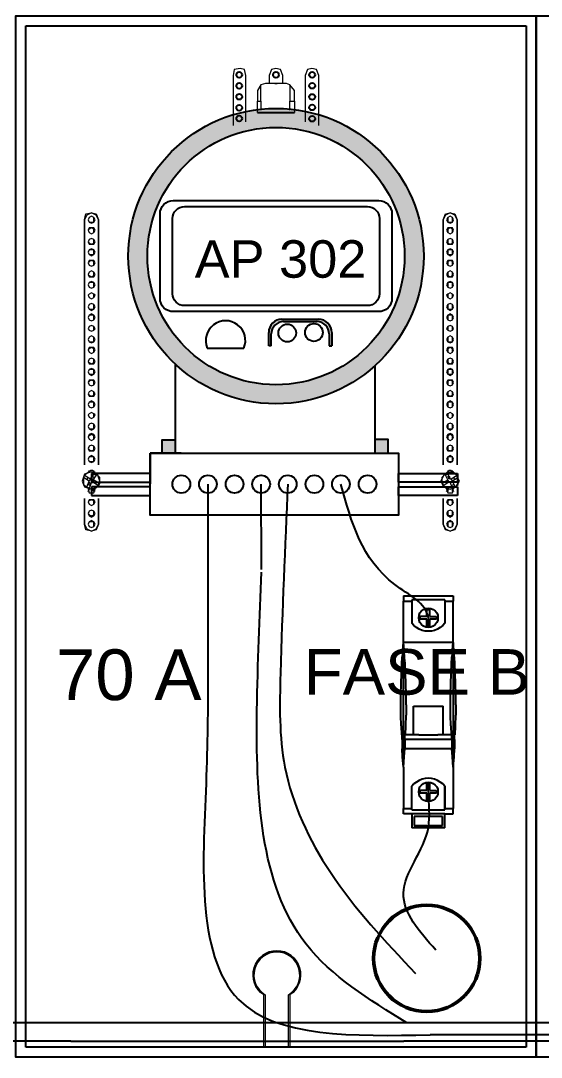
# Model space of a CAD drawing. Header units: millimetres. Extents: x 2991 to 3503, y 2795 to 2987.
# Drawn here: x 3353.17 to 3357.29, y 2879.85 to 2888.04 of the extents above; entities that cross this region are included whole.
import ezdxf

# ---------------------------------------------------------------- set-up
doc = ezdxf.new("R2010")
doc.units = ezdxf.units.MM
doc.linetypes.add('ACAD_ISO02W100', pattern=[15, 12, -3])
doc.layers.add('IND', color=7, linetype='Continuous', lineweight=13)
doc.layers.add('Pranchas', color=3, linetype='Continuous')
doc.styles.get("Standard").update_dxf_attribs({"font": ''})
doc.styles.get('Standard').set_extended_font_data('Arial')

msp = doc.modelspace()

# ---------------------------------------------------------------- hatches: boundary and pattern name
h = msp.add_hatch(color=256)
h.dxf.hatch_style = 1
h.paths.add_polyline_path([(3354.3947, 2884.7291), (3354.2895, 2884.7291), (3354.2895, 2884.624), (3354.3947, 2884.624)])
h.paths.add_polyline_path([(3356.0783, 2884.7328), (3355.9731, 2884.7328), (3355.9731, 2884.624), (3356.0783, 2884.624)])
h.paths.add_polyline_path([(3356.3583, 2886.1812, 1), (3354.0231, 2886.1812, 1)])
h.paths.add_polyline_path([(3354.174, 2886.1812, -1), (3356.2074, 2886.1812, -1)], flags=16)
h.paths.add_polyline_path([(3356.1077, 2885.8473, -0.414214), (3356.0025, 2885.7422), (3354.3789, 2885.7422, -0.414214), (3354.2737, 2885.8473), (3354.2737, 2886.5151, -0.414214), (3354.3789, 2886.6203), (3356.0025, 2886.6203, -0.414214), (3356.1077, 2886.5151)], flags=0)
h.paths.add_polyline_path([(3356.0079, 2885.8837, -0.414214), (3355.9142, 2885.7899), (3354.4672, 2885.7899, -0.414214), (3354.3734, 2885.8837), (3354.3734, 2886.4788, -0.414214), (3354.4672, 2886.5725), (3355.9142, 2886.5725, -0.414214), (3356.0079, 2886.4788)], flags=0)
h.paths.add_polyline_path([(3355.5605, 2885.5773, -1), (3355.4203, 2885.5773, -1)], flags=0)
h.paths.add_polyline_path([(3355.3502, 2885.5734, -1), (3355.21, 2885.5734, -1)], flags=0)
h.paths.add_polyline_path([(3354.9372, 2885.4535), (3354.6467, 2885.4535, -1.494135)], flags=0)
h = msp.add_hatch(color=256)
h.dxf.hatch_style = 1
h.paths.add_polyline_path([(3355.6319, 2885.5771, 0.414214), (3355.5268, 2885.6823), (3355.238, 2885.6823, 0.414214), (3355.1328, 2885.5771), (3355.1328, 2885.472), (3355.1536, 2885.4719), (3355.1536, 2885.5665, -0.414214), (3355.25, 2885.6629), (3355.5147, 2885.6629, -0.414214), (3355.6111, 2885.5665), (3355.6111, 2885.4719), (3355.6319, 2885.472)])

# ---------------------------------------------------------------- linework, layer by layer
for p, q in [((3353.2119, 2879.9282), (3353.2119, 2888.0017)), ((3353.2119, 2888.0017), (3355.1907, 2888.0017)), ((3355.1907, 2888.0017), (3357.1695, 2888.0017)), ((3357.1695, 2888.0017), (3357.1695, 2879.9282)), ((3355.0438, 2887.3151), (3355.3376, 2887.3151)), ((3355.238, 2885.6823), (3355.5268, 2885.6823)), ((3355.25, 2885.6629), (3355.5147, 2885.6629)), ((3355.1328, 2885.472), (3355.1328, 2885.5771)), ((3355.6319, 2885.5771), (3355.6319, 2885.472)), ((3355.1536, 2885.4719), (3355.1536, 2885.5665)), ((3355.6111, 2885.5665), (3355.6111, 2885.4719)), ((3354.6467, 2885.4535), (3354.9372, 2885.4535)), ((3355.1536, 2885.4719), (3355.1328, 2885.472)), ((3355.6111, 2885.4719), (3355.6319, 2885.472)), ((3354.3947, 2885.327), (3354.3947, 2884.624)), ((3355.9731, 2885.3146), (3355.9731, 2884.624)), ((3354.4422, 2884.624), (3354.1968, 2884.624)), ((3354.1968, 2884.624), (3354.1968, 2884.3812)), ((3354.1968, 2884.4638), (3353.7322, 2884.4638)), ((3353.7322, 2884.4638), (3353.7322, 2884.3936)), ((3354.1968, 2884.3936), (3354.1968, 2884.4638)), ((3356.1601, 2884.4638), (3356.6247, 2884.4638)), ((3356.1601, 2884.3936), (3356.1601, 2884.4638)), ((3356.6247, 2884.4638), (3356.6247, 2884.3936)), ((3353.7322, 2884.3936), (3353.7322, 2884.3936)), ((3353.7322, 2884.3936), (3354.1968, 2884.3936)), ((3354.1968, 2884.3586), (3353.7322, 2884.3586)), ((3353.7322, 2884.3586), (3353.7322, 2884.2885)), ((3354.1968, 2884.2885), (3354.1968, 2884.3586)), ((3356.6247, 2884.3936), (3356.1601, 2884.3936)), ((3356.1601, 2884.3586), (3356.6247, 2884.3586)), ((3356.1601, 2884.2885), (3356.1601, 2884.3586)), ((3356.6247, 2884.3936), (3356.6247, 2884.3936)), ((3356.6247, 2884.3586), (3356.6247, 2884.2885)), ((3353.7322, 2884.2885), (3353.7322, 2884.2885)), ((3353.7322, 2884.2885), (3354.1968, 2884.2885)), ((3356.6247, 2884.2885), (3356.1601, 2884.2885)), ((3356.6247, 2884.2885), (3356.6247, 2884.2885)), ((3356.1987, 2883.4972), (3356.1987, 2883.4535)), ((3356.1987, 2883.4972), (3356.5917, 2883.4972)), ((3356.1987, 2883.4535), (3356.2642, 2883.4535)), ((3356.1987, 2883.1282), (3356.1987, 2883.4535)), ((3356.2642, 2883.4644), (3356.2642, 2883.4535)), ((3356.5262, 2883.4644), (3356.2642, 2883.4644)), ((3356.2642, 2883.4535), (3356.2642, 2883.2788)), ((3356.5262, 2883.4644), (3356.5262, 2883.4535)), ((3356.5262, 2883.4535), (3356.5917, 2883.4535)), ((3356.5262, 2883.4535), (3356.5262, 2883.2788)), ((3356.5917, 2883.4972), (3356.5917, 2883.4535)), ((3356.5917, 2883.1282), (3356.5917, 2883.4535)), ((3356.3214, 2883.3423), (3356.329, 2883.3607)), ((3356.329, 2883.3607), (3356.3411, 2883.3765)), ((3356.3411, 2883.3765), (3356.357, 2883.3887)), ((3356.357, 2883.3887), (3356.3754, 2883.3963)), ((3356.3754, 2883.3963), (3356.3952, 2883.3989)), ((3356.3843, 2883.388), (3356.4061, 2883.388)), ((3356.3843, 2883.3334), (3356.3843, 2883.388)), ((3356.3952, 2883.3989), (3356.415, 2883.3963)), ((3356.4061, 2883.3334), (3356.4061, 2883.388)), ((3356.415, 2883.3963), (3356.4334, 2883.3887)), ((3356.4334, 2883.3887), (3356.4492, 2883.3765)), ((3356.4492, 2883.3765), (3356.4614, 2883.3607)), ((3356.4614, 2883.3607), (3356.469, 2883.3423)), ((3356.2812, 2883.2604), (3356.2642, 2883.2788)), ((3356.3188, 2883.3225), (3356.3214, 2883.3423)), ((3356.3214, 2883.3027), (3356.3188, 2883.3225)), ((3356.329, 2883.2843), (3356.3214, 2883.3027)), ((3356.3411, 2883.2685), (3356.329, 2883.2843)), ((3356.3297, 2883.3116), (3356.3297, 2883.3334)), ((3356.3843, 2883.3334), (3356.3297, 2883.3334)), ((3356.3843, 2883.3116), (3356.3297, 2883.3116)), ((3356.3843, 2883.257), (3356.3843, 2883.3116)), ((3356.4061, 2883.3334), (3356.4607, 2883.3334)), ((3356.4607, 2883.3116), (3356.4061, 2883.3116)), ((3356.4061, 2883.257), (3356.4061, 2883.3116)), ((3356.4614, 2883.2843), (3356.4492, 2883.2685)), ((3356.4607, 2883.3334), (3356.4607, 2883.3116)), ((3356.469, 2883.3027), (3356.4614, 2883.2843)), ((3356.469, 2883.3423), (3356.4716, 2883.3225)), ((3356.4716, 2883.3225), (3356.469, 2883.3027)), ((3356.5262, 2883.2788), (3356.5092, 2883.2604)), ((3356.3007, 2883.2447), (3356.2812, 2883.2604)), ((3356.3224, 2883.2322), (3356.3007, 2883.2447)), ((3356.3457, 2883.223), (3356.3224, 2883.2322)), ((3356.357, 2883.2563), (3356.3411, 2883.2685)), ((3356.3702, 2883.2174), (3356.3457, 2883.223)), ((3356.3754, 2883.2487), (3356.357, 2883.2563)), ((3356.3952, 2883.2155), (3356.3702, 2883.2174)), ((3356.3952, 2883.2461), (3356.3754, 2883.2487)), ((3356.4061, 2883.257), (3356.3843, 2883.257)), ((3356.415, 2883.2487), (3356.3952, 2883.2461)), ((3356.4202, 2883.2174), (3356.3952, 2883.2155)), ((3356.4334, 2883.2563), (3356.415, 2883.2487)), ((3356.4446, 2883.223), (3356.4202, 2883.2174)), ((3356.4492, 2883.2685), (3356.4334, 2883.2563)), ((3356.4679, 2883.2322), (3356.4446, 2883.223)), ((3356.4896, 2883.2447), (3356.4679, 2883.2322)), ((3356.5092, 2883.2604), (3356.4896, 2883.2447)), ((3356.1938, 2883.0685), (3356.1987, 2883.1282)), ((3356.5917, 2883.1282), (3356.1987, 2883.1282)), ((3356.2036, 2883.0685), (3356.1987, 2883.1282)), ((3356.1987, 2882.1412), (3356.1987, 2883.1282)), ((3356.5868, 2883.0685), (3356.5917, 2883.1282)), ((3356.5966, 2883.0685), (3356.5917, 2883.1282)), ((3356.5917, 2883.1282), (3356.5917, 2882.1412)), ((3356.1914, 2883.0373), (3356.1906, 2883.0251)), ((3356.1914, 2883.0373), (3356.192, 2883.0471)), ((3356.192, 2883.0471), (3356.1938, 2883.0685)), ((3356.2036, 2883.0685), (3356.2053, 2883.0467)), ((3356.2068, 2883.0251), (3356.2053, 2883.0467)), ((3356.5844, 2883.0373), (3356.5836, 2883.0251)), ((3356.5844, 2883.0373), (3356.585, 2883.0471)), ((3356.585, 2883.0471), (3356.5868, 2883.0685)), ((3356.5966, 2883.0685), (3356.5984, 2883.0467)), ((3356.5998, 2883.0251), (3356.5984, 2883.0467)), ((3356.1823, 2882.8826), (3356.1865, 2882.9649)), ((3356.1865, 2882.9649), (3356.1893, 2883.0058)), ((3356.1893, 2883.0058), (3356.1906, 2883.0251)), ((3356.208, 2883.0058), (3356.2068, 2883.0251)), ((3356.2108, 2882.9649), (3356.208, 2883.0058)), ((3356.215, 2882.8826), (3356.2108, 2882.9649)), ((3356.5753, 2882.8826), (3356.5796, 2882.9649)), ((3356.5796, 2882.9649), (3356.5823, 2883.0058)), ((3356.5823, 2883.0058), (3356.5836, 2883.0251)), ((3356.6011, 2883.0058), (3356.5998, 2883.0251)), ((3356.6038, 2882.9649), (3356.6011, 2883.0058)), ((3356.6081, 2882.8826), (3356.6038, 2882.9649)), ((3356.1793, 2882.8001), (3356.1823, 2882.8826)), ((3356.2181, 2882.8001), (3356.215, 2882.8826)), ((3356.5723, 2882.8001), (3356.5753, 2882.8826)), ((3356.6111, 2882.8001), (3356.6081, 2882.8826)), ((3356.1774, 2882.7174), (3356.1793, 2882.8001)), ((3356.2199, 2882.7174), (3356.2181, 2882.8001)), ((3356.5705, 2882.7174), (3356.5723, 2882.8001)), ((3356.6129, 2882.7174), (3356.6111, 2882.8001)), ((3356.1768, 2882.6347), (3356.1774, 2882.7174)), ((3356.2205, 2882.6347), (3356.2199, 2882.7174)), ((3356.5699, 2882.6347), (3356.5705, 2882.7174)), ((3356.6135, 2882.6347), (3356.6129, 2882.7174)), ((3356.1774, 2882.5519), (3356.1768, 2882.6347)), ((3356.2205, 2882.6347), (3356.2199, 2882.5519)), ((3356.2786, 2882.3962), (3356.2786, 2882.6239)), ((3356.2786, 2882.6239), (3356.5114, 2882.6239)), ((3356.5114, 2882.3962), (3356.5114, 2882.6239)), ((3356.5705, 2882.5519), (3356.5699, 2882.6347)), ((3356.6135, 2882.6347), (3356.6129, 2882.5519)), ((3356.1793, 2882.4692), (3356.1774, 2882.5519)), ((3356.2181, 2882.4692), (3356.2199, 2882.5519)), ((3356.5723, 2882.4692), (3356.5705, 2882.5519)), ((3356.6111, 2882.4692), (3356.6129, 2882.5519)), ((3356.1793, 2882.4692), (3356.1819, 2882.3962)), ((3356.2154, 2882.3962), (3356.2181, 2882.4692)), ((3356.5723, 2882.4692), (3356.575, 2882.3962)), ((3356.6084, 2882.3962), (3356.6111, 2882.4692)), ((3356.1877, 2882.3962), (3356.1819, 2882.3962)), ((3356.1877, 2882.3605), (3356.1877, 2882.3962)), ((3356.2154, 2882.3962), (3356.2096, 2882.3962)), ((3356.2096, 2882.3605), (3356.2096, 2882.3962)), ((3356.2786, 2882.3962), (3356.2154, 2882.3962)), ((3356.3205, 2882.3962), (3356.2786, 2882.3962)), ((3356.3205, 2882.3962), (3356.4691, 2882.3962)), ((3356.5114, 2882.3962), (3356.4691, 2882.3962)), ((3356.575, 2882.3962), (3356.5114, 2882.3962)), ((3356.5808, 2882.3962), (3356.575, 2882.3962)), ((3356.5808, 2882.3605), (3356.5808, 2882.3962)), ((3356.6084, 2882.3962), (3356.6026, 2882.3962)), ((3356.6026, 2882.3605), (3356.6026, 2882.3962)), ((3356.1877, 2882.3605), (3356.1877, 2882.2873)), ((3356.5808, 2882.3605), (3356.2096, 2882.3605)), ((3356.2096, 2882.3605), (3356.2096, 2882.2873)), ((3356.5808, 2882.3605), (3356.5808, 2882.2873)), ((3356.6026, 2882.3605), (3356.6026, 2882.2873)), ((3356.192, 2882.2226), (3356.1877, 2882.2873)), ((3356.1987, 2882.1412), (3356.192, 2882.2226)), ((3356.1987, 2882.1412), (3356.2053, 2882.2226)), ((3356.2053, 2882.2226), (3356.2096, 2882.2873)), ((3356.5808, 2882.2873), (3356.2096, 2882.2873)), ((3356.585, 2882.2226), (3356.5808, 2882.2873)), ((3356.5917, 2882.1412), (3356.585, 2882.2226)), ((3356.5917, 2882.1412), (3356.5984, 2882.2226)), ((3356.5984, 2882.2226), (3356.6026, 2882.2873)), ((3356.1987, 2882.1412), (3356.1987, 2881.8159)), ((3356.5917, 2882.1412), (3356.5917, 2881.8159)), ((3356.3702, 2882.052), (3356.3457, 2882.0464)), ((3356.3952, 2882.0539), (3356.3702, 2882.052)), ((3356.4202, 2882.052), (3356.3952, 2882.0539)), ((3356.4446, 2882.0464), (3356.4202, 2882.052)), ((3356.2812, 2882.009), (3356.2642, 2881.9905)), ((3356.2642, 2881.8159), (3356.2642, 2881.9905)), ((3356.2642, 2881.8159), (3356.2642, 2881.9905)), ((3356.3007, 2882.0246), (3356.2812, 2882.009)), ((3356.3224, 2882.0372), (3356.3007, 2882.0246)), ((3356.3188, 2881.9469), (3356.3214, 2881.9667)), ((3356.3214, 2881.9667), (3356.329, 2881.9851)), ((3356.3457, 2882.0464), (3356.3224, 2882.0372)), ((3356.329, 2881.9851), (3356.3411, 2882.0009)), ((3356.3411, 2882.0009), (3356.357, 2882.0131)), ((3356.357, 2882.0131), (3356.3754, 2882.0207)), ((3356.3754, 2882.0207), (3356.3952, 2882.0233)), ((3356.3843, 2881.9578), (3356.3843, 2882.0124)), ((3356.3843, 2882.0124), (3356.4061, 2882.0124)), ((3356.3952, 2882.0233), (3356.415, 2882.0207)), ((3356.4061, 2881.9578), (3356.4061, 2882.0124)), ((3356.415, 2882.0207), (3356.4334, 2882.0131)), ((3356.4334, 2882.0131), (3356.4492, 2882.0009)), ((3356.4679, 2882.0372), (3356.4446, 2882.0464)), ((3356.4492, 2882.0009), (3356.4614, 2881.9851)), ((3356.4614, 2881.9851), (3356.469, 2881.9667)), ((3356.4896, 2882.0246), (3356.4679, 2882.0372)), ((3356.469, 2881.9667), (3356.4716, 2881.9469)), ((3356.5092, 2882.009), (3356.4896, 2882.0246)), ((3356.5262, 2881.9905), (3356.5092, 2882.009)), ((3356.5262, 2881.9905), (3356.5262, 2881.8159)), ((3356.5262, 2881.8159), (3356.5262, 2881.9905)), ((3356.3214, 2881.9271), (3356.3188, 2881.9469)), ((3356.329, 2881.9087), (3356.3214, 2881.9271)), ((3356.3411, 2881.8928), (3356.329, 2881.9087)), ((3356.3297, 2881.936), (3356.3297, 2881.9578)), ((3356.3843, 2881.9578), (3356.3297, 2881.9578)), ((3356.3843, 2881.936), (3356.3297, 2881.936)), ((3356.357, 2881.8807), (3356.3411, 2881.8928)), ((3356.3843, 2881.8814), (3356.3843, 2881.936)), ((3356.4061, 2881.9578), (3356.4607, 2881.9578)), ((3356.4607, 2881.936), (3356.4061, 2881.936)), ((3356.4061, 2881.8814), (3356.4061, 2881.936)), ((3356.4492, 2881.8928), (3356.4334, 2881.8807)), ((3356.4614, 2881.9087), (3356.4492, 2881.8928)), ((3356.4607, 2881.9578), (3356.4607, 2881.936)), ((3356.469, 2881.9271), (3356.4614, 2881.9087)), ((3356.4716, 2881.9469), (3356.469, 2881.9271)), ((3356.1987, 2881.7722), (3356.1987, 2881.8159)), ((3356.1987, 2881.8159), (3356.2642, 2881.8159)), ((3356.2642, 2881.8049), (3356.2642, 2881.8159)), ((3356.2642, 2881.8049), (3356.5262, 2881.8049)), ((3356.3754, 2881.8731), (3356.357, 2881.8807)), ((3356.3952, 2881.8705), (3356.3754, 2881.8731)), ((3356.4061, 2881.8814), (3356.3843, 2881.8814)), ((3356.415, 2881.8731), (3356.3952, 2881.8705)), ((3356.4334, 2881.8807), (3356.415, 2881.8731)), ((3356.5262, 2881.8159), (3356.5917, 2881.8159)), ((3356.5262, 2881.8049), (3356.5262, 2881.8159)), ((3356.5917, 2881.7722), (3356.5917, 2881.8159)), ((3356.2642, 2881.7722), (3356.1987, 2881.7722)), ((3356.5262, 2881.7722), (3356.2642, 2881.7722)), ((3356.2642, 2881.7722), (3356.2642, 2881.663)), ((3356.2831, 2881.7532), (3356.2831, 2881.682)), ((3356.5072, 2881.7532), (3356.2831, 2881.7532)), ((3356.5072, 2881.682), (3356.5072, 2881.7532)), ((3356.5262, 2881.7722), (3356.5917, 2881.7722)), ((3356.5262, 2881.663), (3356.5262, 2881.7722)), ((3356.5262, 2881.663), (3356.2642, 2881.663)), ((3356.2831, 2881.682), (3356.3843, 2881.682)), ((3356.3846, 2881.6792), (3356.3843, 2881.682)), ((3356.3857, 2881.6765), (3356.3846, 2881.6792)), ((3356.3875, 2881.6743), (3356.3857, 2881.6765)), ((3356.3897, 2881.6725), (3356.3875, 2881.6743)), ((3356.3924, 2881.6714), (3356.3897, 2881.6725)), ((3356.3952, 2881.6711), (3356.3924, 2881.6714)), ((3356.398, 2881.6714), (3356.3952, 2881.6711)), ((3356.4006, 2881.6725), (3356.398, 2881.6714)), ((3356.4029, 2881.6743), (3356.4006, 2881.6725)), ((3356.4046, 2881.6765), (3356.4029, 2881.6743)), ((3356.4057, 2881.6792), (3356.4046, 2881.6765)), ((3356.4061, 2881.682), (3356.4057, 2881.6792)), ((3356.4061, 2881.682), (3356.5072, 2881.682)), ((3357.1695, 2879.9282), (3353.2119, 2879.9282))]:
    msp.add_line(p, q)
at = {"color": 5}
for p, q in [((3355.0766, 2883.7046), (3355.0732, 2884.3785)), ((3355.0766, 2880.1201), (3352.1094, 2880.1201)), ((3359.1926, 2880.1201), (3355.0766, 2880.1201))]:
    msp.add_line(p, q, dxfattribs=at)
at = {"color": 1}
for p, q in [((3357.5714, 2880.0272), (3356.4095, 2880.0272)), ((3353.5693, 2879.9761), (3352.0856, 2879.9761)), ((3353.5693, 2879.9761), (3356.2015, 2879.9761)), ((3357.6853, 2879.9761), (3356.2015, 2879.9761))]:
    msp.add_line(p, q, dxfattribs=at)
for points in [[(3357.2486, 2888.0809), (3357.2486, 2879.849), (3353.1327, 2879.849), (3353.1327, 2888.0809)], [(3361.3646, 2888.0809), (3361.3646, 2879.849), (3357.2486, 2879.849), (3357.2486, 2888.0809)], [(3354.3947, 2884.624), (3354.2895, 2884.624), (3354.2895, 2884.7291), (3354.3947, 2884.7291)], [(3355.9731, 2884.624), (3356.0783, 2884.624), (3356.0783, 2884.7328), (3355.9731, 2884.7328)], [(3354.1968, 2884.624), (3356.1601, 2884.624), (3356.1601, 2884.1331), (3354.1968, 2884.1331)]]:
    msp.add_lwpolyline(points, close=True)
at = {"color": 0, "lineweight": 18}
for points in [[(3354.952, 2887.2417), (3354.952, 2887.6089), (3354.9428, 2887.6548), (3354.9061, 2887.664), (3354.8602, 2887.6548), (3354.851, 2887.6089), (3354.851, 2887.2142)], [(3355.2458, 2887.5446), (3355.2458, 2887.6089), (3355.2274, 2887.6548), (3355.1907, 2887.664), (3355.154, 2887.6548), (3355.1356, 2887.6089), (3355.1356, 2887.5446)], [(3355.5304, 2887.2142), (3355.5304, 2887.6089), (3355.512, 2887.6548), (3355.4753, 2887.664), (3355.4386, 2887.6548), (3355.4202, 2887.6089), (3355.4202, 2887.2417)], [(3355.3008, 2887.5355), (3355.2733, 2887.5446), (3355.1081, 2887.5446), (3355.0713, 2887.5355)], [(3355.0713, 2887.4069), (3355.0713, 2887.5355), (3355.0438, 2887.4896), (3355.0438, 2887.4069)], [(3355.3376, 2887.4069), (3355.3376, 2887.4896), (3355.3008, 2887.5355), (3355.3008, 2887.4069)], [(3355.0438, 2887.3151), (3355.0438, 2887.4069), (3355.0713, 2887.4069), (3355.0713, 2887.3335)], [(3355.3008, 2887.3335), (3355.3008, 2887.4069), (3355.3376, 2887.4069), (3355.3376, 2887.3151)], [(3353.6771, 2884.4485), (3353.6679, 2884.4304)], [(3353.6955, 2884.4119), (3353.7046, 2884.4304)], [(3353.7046, 2884.4762), (3353.7138, 2884.4762), (3353.7138, 2884.4854)], [(3353.7597, 2884.4669), (3353.7414, 2884.4854), (3353.723, 2884.4854), (3353.7046, 2884.4669)], [(3353.7414, 2884.4762), (3353.7505, 2884.4762), (3353.7505, 2884.4854)], [(3353.7505, 2884.4304), (3353.7414, 2884.4395)], [(3353.7505, 2884.4762), (3353.7597, 2884.4762)], [(3356.595, 2884.4669), (3356.5767, 2884.4854), (3356.5583, 2884.4854), (3356.5399, 2884.4669)], [(3356.5583, 2884.4395), (3356.5399, 2884.4304)], [(3356.5491, 2884.4854), (3356.5491, 2884.4762), (3356.5583, 2884.4762)], [(3356.5675, 2884.4211), (3356.5583, 2884.4211), (3356.5583, 2884.4304), (3356.5675, 2884.4395)], [(3356.595, 2884.4762), (3356.5859, 2884.4762), (3356.5859, 2884.4854)], [(3356.595, 2884.4304), (3356.6042, 2884.4119)], [(3356.6318, 2884.4304), (3356.6226, 2884.4485)], [(3353.7046, 2884.3753), (3353.723, 2884.3661)], [(3353.723, 2884.4211), (3353.7138, 2884.4027)], [(3353.7138, 2884.3936), (3353.723, 2884.3845), (3353.7138, 2884.3753), (3353.7138, 2884.3845), (3353.7138, 2884.3753)], [(3353.7414, 2884.3936), (3353.7505, 2884.4119)], [(3353.7597, 2884.4027), (3353.7505, 2884.3845)], [(3353.7873, 2884.3661), (3353.7965, 2884.3845)], [(3356.5032, 2884.3845), (3356.5124, 2884.3661)], [(3356.5399, 2884.3845), (3356.5308, 2884.4027)], [(3356.5491, 2884.4119), (3356.5583, 2884.3936)], [(3356.5859, 2884.4027), (3356.5767, 2884.4211)], [(3356.5767, 2884.3661), (3356.595, 2884.3753)], [(3353.7138, 2884.3386), (3353.7046, 2884.3386), (3353.7138, 2884.311), (3353.7505, 2884.311), (3353.7597, 2884.3386)], [(3353.7505, 2884.3202), (3353.7414, 2884.3386)], [(3353.7597, 2884.3202), (3353.7505, 2884.3386)], [(3356.5399, 2884.3202), (3356.5491, 2884.3386), (3356.5491, 2884.3202)], [(3356.5491, 2884.3386), (3356.5399, 2884.3386), (3356.5491, 2884.311), (3356.5859, 2884.311), (3356.595, 2884.3386)], [(3356.5859, 2884.3202), (3356.5859, 2884.3386), (3356.595, 2884.3202)]]:
    msp.add_lwpolyline(points, dxfattribs=at)
for points in [[(3355.1815, 2887.5446), (3355.1999, 2887.5446)], [(3353.7873, 2886.468), (3353.7873, 2884.5312), (3353.7873, 2886.468), (3353.7689, 2886.5047), (3353.7322, 2886.5231), (3353.6955, 2886.5047), (3353.6771, 2886.468), (3353.6863, 2886.5139), (3353.7322, 2886.5231), (3353.7689, 2886.5139)], [(3353.7597, 2886.468), (3353.7505, 2886.4863), (3353.7322, 2886.4955), (3353.7138, 2886.4863), (3353.7046, 2886.468), (3353.7138, 2886.4496), (3353.7322, 2886.4404), (3353.7505, 2886.4496)], [(3353.7505, 2886.468), (3353.7505, 2886.4863), (3353.7322, 2886.4955), (3353.7138, 2886.4863), (3353.7046, 2886.468), (3353.7138, 2886.4496), (3353.7505, 2886.4496)], [(3356.5124, 2886.468), (3356.5308, 2886.5139), (3356.5675, 2886.5231), (3356.6042, 2886.5139), (3356.6226, 2886.468), (3356.6042, 2886.5047), (3356.5675, 2886.5231), (3356.5308, 2886.5047)], [(3356.595, 2886.468), (3356.5859, 2886.4863), (3356.5675, 2886.4955), (3356.5491, 2886.4863), (3356.5399, 2886.468), (3356.5491, 2886.4496), (3356.5675, 2886.4404), (3356.5859, 2886.4496)], [(3356.5859, 2886.468), (3356.5859, 2886.4863), (3356.5675, 2886.4955), (3356.5491, 2886.4863), (3356.5491, 2886.4496), (3356.5859, 2886.4496)], [(3353.6771, 2884.5312), (3353.6771, 2886.468)], [(3353.7597, 2886.3854), (3353.7505, 2886.4037), (3353.7138, 2886.4037), (3353.7046, 2886.3854), (3353.7138, 2886.367), (3353.7322, 2886.3578), (3353.7505, 2886.367)], [(3353.7505, 2886.3854), (3353.7505, 2886.3945), (3353.7322, 2886.4037), (3353.7138, 2886.3945), (3353.7046, 2886.3854), (3353.7138, 2886.367), (3353.7322, 2886.3578), (3353.7505, 2886.367)], [(3356.5124, 2884.5312), (3356.5124, 2886.468)], [(3356.595, 2886.3854), (3356.5859, 2886.4037), (3356.5491, 2886.4037), (3356.5399, 2886.3854), (3356.5491, 2886.367), (3356.5675, 2886.3578), (3356.5859, 2886.367)], [(3356.5859, 2886.3854), (3356.5859, 2886.3945), (3356.5675, 2886.4037), (3356.5491, 2886.3945), (3356.5491, 2886.367), (3356.5675, 2886.3578), (3356.5859, 2886.367)], [(3356.6226, 2886.468), (3356.6226, 2884.5312)], [(3353.7597, 2886.2936), (3353.7505, 2886.3119), (3353.7322, 2886.3211), (3353.7138, 2886.3119), (3353.7046, 2886.2936), (3353.7138, 2886.2752), (3353.7505, 2886.2752)], [(3353.7505, 2886.2936), (3353.7505, 2886.3119), (3353.7322, 2886.3211), (3353.7138, 2886.3119), (3353.7046, 2886.2936), (3353.7138, 2886.2844), (3353.7322, 2886.2752), (3353.7505, 2886.2844)], [(3356.595, 2886.2936), (3356.5859, 2886.3119), (3356.5675, 2886.3211), (3356.5491, 2886.3119), (3356.5399, 2886.2936), (3356.5491, 2886.2752), (3356.5859, 2886.2752)], [(3356.5859, 2886.2936), (3356.5859, 2886.3119), (3356.5675, 2886.3211), (3356.5491, 2886.3119), (3356.5491, 2886.2844), (3356.5675, 2886.2752), (3356.5859, 2886.2844)], [(3353.7597, 2886.2109), (3353.7505, 2886.2293), (3353.7322, 2886.2385), (3353.7138, 2886.2293), (3353.7046, 2886.2109), (3353.7138, 2886.1926), (3353.7322, 2886.1834), (3353.7505, 2886.1926)], [(3353.7505, 2886.2109), (3353.7505, 2886.2293), (3353.7138, 2886.2293), (3353.7046, 2886.2109), (3353.7138, 2886.1926), (3353.7505, 2886.1926)], [(3356.595, 2886.2109), (3356.5859, 2886.2293), (3356.5675, 2886.2385), (3356.5491, 2886.2293), (3356.5399, 2886.2109), (3356.5491, 2886.1926), (3356.5675, 2886.1834), (3356.5859, 2886.1926)], [(3356.5859, 2886.2109), (3356.5859, 2886.2293), (3356.5491, 2886.2293), (3356.5491, 2886.1926), (3356.5859, 2886.1926)], [(3353.7597, 2886.1283), (3353.7505, 2886.1467), (3353.7138, 2886.1467), (3353.7046, 2886.1283), (3353.7138, 2886.1099), (3353.7322, 2886.1008), (3353.7505, 2886.1099)], [(3353.7505, 2886.1283), (3353.7505, 2886.1375), (3353.7322, 2886.1467), (3353.7138, 2886.1375), (3353.7046, 2886.1283), (3353.7138, 2886.1099), (3353.7322, 2886.1008), (3353.7505, 2886.1099)], [(3356.595, 2886.1283), (3356.5859, 2886.1467), (3356.5491, 2886.1467), (3356.5399, 2886.1283), (3356.5491, 2886.1099), (3356.5675, 2886.1008), (3356.5859, 2886.1099)], [(3356.5859, 2886.1283), (3356.5859, 2886.1375), (3356.5675, 2886.1467), (3356.5491, 2886.1375), (3356.5491, 2886.1099), (3356.5675, 2886.1008), (3356.5859, 2886.1099)], [(3353.7505, 2886.0366), (3353.7505, 2886.055), (3353.7322, 2886.064), (3353.7138, 2886.055), (3353.7046, 2886.0366), (3353.7138, 2886.0273), (3353.7322, 2886.0181), (3353.7505, 2886.0273)], [(3353.7597, 2886.0366), (3353.7505, 2886.055), (3353.7322, 2886.064), (3353.7138, 2886.055), (3353.7046, 2886.0366), (3353.7138, 2886.0181), (3353.7505, 2886.0181)], [(3356.595, 2886.0366), (3356.5859, 2886.055), (3356.5675, 2886.064), (3356.5491, 2886.055), (3356.5399, 2886.0366), (3356.5491, 2886.0181), (3356.5859, 2886.0181)], [(3356.5859, 2886.0366), (3356.5859, 2886.055), (3356.5675, 2886.064), (3356.5491, 2886.055), (3356.5491, 2886.0273), (3356.5675, 2886.0181), (3356.5859, 2886.0273)], [(3353.7597, 2885.954), (3353.7505, 2885.9722), (3353.7322, 2885.9815), (3353.7138, 2885.9722), (3353.7046, 2885.954), (3353.7138, 2885.9356), (3353.7322, 2885.9264), (3353.7505, 2885.9356)], [(3356.595, 2885.954), (3356.5859, 2885.9722), (3356.5675, 2885.9815), (3356.5491, 2885.9722), (3356.5399, 2885.954), (3356.5491, 2885.9356), (3356.5675, 2885.9264), (3356.5859, 2885.9356)], [(3353.7505, 2885.954), (3353.7505, 2885.9722), (3353.7138, 2885.9722), (3353.7046, 2885.954), (3353.7138, 2885.9356), (3353.7322, 2885.9264), (3353.7505, 2885.9356)], [(3356.5859, 2885.954), (3356.5859, 2885.9722), (3356.5491, 2885.9722), (3356.5491, 2885.9356), (3356.5675, 2885.9264), (3356.5859, 2885.9356)], [(3353.7597, 2885.8713), (3353.7505, 2885.8805), (3353.7322, 2885.8897), (3353.7138, 2885.8805), (3353.7046, 2885.8713), (3353.7138, 2885.853), (3353.7322, 2885.8438), (3353.7505, 2885.853)], [(3353.7505, 2885.8713), (3353.7505, 2885.8805), (3353.7322, 2885.8897), (3353.7138, 2885.8805), (3353.7046, 2885.8713), (3353.7138, 2885.853), (3353.7322, 2885.8438), (3353.7505, 2885.853)], [(3356.595, 2885.8713), (3356.5859, 2885.8805), (3356.5675, 2885.8897), (3356.5491, 2885.8805), (3356.5399, 2885.8713), (3356.5491, 2885.853), (3356.5675, 2885.8438), (3356.5859, 2885.853)], [(3356.5859, 2885.8713), (3356.5859, 2885.8805), (3356.5675, 2885.8897), (3356.5491, 2885.8805), (3356.5491, 2885.853), (3356.5675, 2885.8438), (3356.5859, 2885.853)], [(3353.7597, 2885.7795), (3353.7505, 2885.7979), (3353.7322, 2885.8071), (3353.7138, 2885.7979), (3353.7046, 2885.7795), (3353.7138, 2885.7612), (3353.7322, 2885.752), (3353.7505, 2885.7612)], [(3353.7505, 2885.7795), (3353.7505, 2885.7979), (3353.7322, 2885.8071), (3353.7138, 2885.7979), (3353.7046, 2885.7795), (3353.7138, 2885.7612), (3353.7505, 2885.7612)], [(3356.595, 2885.7795), (3356.5859, 2885.7979), (3356.5675, 2885.8071), (3356.5491, 2885.7979), (3356.5399, 2885.7795), (3356.5491, 2885.7612), (3356.5675, 2885.752), (3356.5859, 2885.7612)], [(3356.5859, 2885.7795), (3356.5859, 2885.7979), (3356.5675, 2885.8071), (3356.5491, 2885.7979), (3356.5491, 2885.7612), (3356.5859, 2885.7612)], [(3353.7597, 2885.6969), (3353.7505, 2885.7153), (3353.7322, 2885.7245), (3353.7138, 2885.7153), (3353.7046, 2885.6969), (3353.7138, 2885.6785), (3353.7322, 2885.6694), (3353.7505, 2885.6785)], [(3353.7505, 2885.6969), (3353.7505, 2885.7153), (3353.7138, 2885.7153), (3353.7046, 2885.6969), (3353.7138, 2885.6785), (3353.7322, 2885.6694), (3353.7505, 2885.6785)], [(3356.595, 2885.6969), (3356.5859, 2885.7153), (3356.5675, 2885.7245), (3356.5491, 2885.7153), (3356.5399, 2885.6969), (3356.5491, 2885.6785), (3356.5675, 2885.6694), (3356.5859, 2885.6785)], [(3356.5859, 2885.6969), (3356.5859, 2885.7153), (3356.5491, 2885.7153), (3356.5491, 2885.6785), (3356.5675, 2885.6694), (3356.5859, 2885.6785)], [(3353.7505, 2885.6051), (3353.7505, 2885.6235), (3353.7322, 2885.6326), (3353.7138, 2885.6235), (3353.7046, 2885.6051), (3353.7138, 2885.5959), (3353.7322, 2885.5867), (3353.7505, 2885.5959)], [(3353.7597, 2885.6051), (3353.7505, 2885.6235), (3353.7322, 2885.6326), (3353.7138, 2885.6235), (3353.7046, 2885.6051), (3353.7138, 2885.5959), (3353.7322, 2885.5867), (3353.7505, 2885.5959)], [(3356.595, 2885.6051), (3356.5859, 2885.6235), (3356.5675, 2885.6326), (3356.5491, 2885.6235), (3356.5399, 2885.6051), (3356.5491, 2885.5959), (3356.5675, 2885.5867), (3356.5859, 2885.5959)], [(3356.5859, 2885.6051), (3356.5859, 2885.6235), (3356.5675, 2885.6326), (3356.5491, 2885.6235), (3356.5491, 2885.5959), (3356.5675, 2885.5867), (3356.5859, 2885.5959)], [(3353.7505, 2885.5225), (3353.7505, 2885.5408), (3353.7322, 2885.55), (3353.7138, 2885.5408), (3353.7046, 2885.5225), (3353.7138, 2885.5041), (3353.7505, 2885.5041)], [(3353.7597, 2885.5225), (3353.7505, 2885.5408), (3353.7322, 2885.55), (3353.7138, 2885.5408), (3353.7046, 2885.5225), (3353.7138, 2885.5041), (3353.7322, 2885.4949), (3353.7505, 2885.5041)], [(3356.595, 2885.5225), (3356.5859, 2885.5408), (3356.5675, 2885.55), (3356.5491, 2885.5408), (3356.5399, 2885.5225), (3356.5491, 2885.5041), (3356.5675, 2885.4949), (3356.5859, 2885.5041)], [(3356.5859, 2885.5225), (3356.5859, 2885.5408), (3356.5675, 2885.55), (3356.5491, 2885.5408), (3356.5491, 2885.5041), (3356.5859, 2885.5041)], [(3353.7505, 2885.4399), (3353.7505, 2885.449), (3353.7322, 2885.4582), (3353.7138, 2885.449), (3353.7046, 2885.4399), (3353.7138, 2885.4215), (3353.7322, 2885.4123), (3353.7505, 2885.4215)], [(3353.7597, 2885.4399), (3353.7505, 2885.4582), (3353.7138, 2885.4582), (3353.7046, 2885.4399), (3353.7138, 2885.4215), (3353.7322, 2885.4123), (3353.7505, 2885.4215)], [(3356.595, 2885.4399), (3356.5859, 2885.4582), (3356.5491, 2885.4582), (3356.5399, 2885.4399), (3356.5491, 2885.4215), (3356.5675, 2885.4123), (3356.5859, 2885.4215)], [(3356.5859, 2885.4399), (3356.5859, 2885.449), (3356.5675, 2885.4582), (3356.5491, 2885.449), (3356.5491, 2885.4215), (3356.5675, 2885.4123), (3356.5859, 2885.4215)], [(3353.7505, 2885.348), (3353.7505, 2885.3664), (3353.7322, 2885.3756), (3353.7138, 2885.3664), (3353.7046, 2885.348), (3353.7138, 2885.3389), (3353.7322, 2885.3297), (3353.7505, 2885.3389)], [(3353.7597, 2885.348), (3353.7505, 2885.3664), (3353.7322, 2885.3756), (3353.7138, 2885.3664), (3353.7046, 2885.348), (3353.7138, 2885.3297), (3353.7505, 2885.3297)], [(3356.595, 2885.348), (3356.5859, 2885.3664), (3356.5675, 2885.3756), (3356.5491, 2885.3664), (3356.5399, 2885.348), (3356.5491, 2885.3297), (3356.5859, 2885.3297)], [(3356.5859, 2885.348), (3356.5859, 2885.3664), (3356.5675, 2885.3756), (3356.5491, 2885.3664), (3356.5491, 2885.3389), (3356.5675, 2885.3297), (3356.5859, 2885.3389)], [(3353.7597, 2885.2654), (3353.7505, 2885.2838), (3353.7322, 2885.293), (3353.7138, 2885.2838), (3353.7046, 2885.2654), (3353.7138, 2885.2471), (3353.7322, 2885.238), (3353.7505, 2885.2471)], [(3353.7505, 2885.2654), (3353.7505, 2885.2838), (3353.7138, 2885.2838), (3353.7046, 2885.2654), (3353.7138, 2885.2471), (3353.7505, 2885.2471)], [(3356.595, 2885.2654), (3356.5859, 2885.2838), (3356.5675, 2885.293), (3356.5491, 2885.2838), (3356.5399, 2885.2654), (3356.5491, 2885.2471), (3356.5675, 2885.238), (3356.5859, 2885.2471)], [(3356.5859, 2885.2654), (3356.5859, 2885.2838), (3356.5491, 2885.2838), (3356.5491, 2885.2471), (3356.5859, 2885.2471)], [(3353.7505, 2885.183), (3353.7505, 2885.1922), (3353.7322, 2885.2013), (3353.7138, 2885.1922), (3353.7046, 2885.183), (3353.7138, 2885.1646), (3353.7322, 2885.1554), (3353.7505, 2885.1646)], [(3353.7597, 2885.183), (3353.7505, 2885.2013), (3353.7138, 2885.2013), (3353.7046, 2885.183), (3353.7138, 2885.1646), (3353.7322, 2885.1554), (3353.7505, 2885.1646)], [(3356.595, 2885.183), (3356.5859, 2885.2013), (3356.5491, 2885.2013), (3356.5399, 2885.183), (3356.5491, 2885.1646), (3356.5675, 2885.1554), (3356.5859, 2885.1646)], [(3356.5859, 2885.183), (3356.5859, 2885.1922), (3356.5675, 2885.2013), (3356.5491, 2885.1922), (3356.5491, 2885.1646), (3356.5675, 2885.1554), (3356.5859, 2885.1646)], [(3353.7597, 2885.0912), (3353.7505, 2885.1095), (3353.7322, 2885.1187), (3353.7138, 2885.1095), (3353.7046, 2885.0912), (3353.7138, 2885.0728), (3353.7505, 2885.0728)], [(3353.7505, 2885.0912), (3353.7505, 2885.1095), (3353.7322, 2885.1187), (3353.7138, 2885.1095), (3353.7046, 2885.0912), (3353.7138, 2885.082), (3353.7322, 2885.0728), (3353.7505, 2885.082)], [(3356.595, 2885.0912), (3356.5859, 2885.1095), (3356.5675, 2885.1187), (3356.5491, 2885.1095), (3356.5399, 2885.0912), (3356.5491, 2885.0728), (3356.5859, 2885.0728)], [(3356.5859, 2885.0912), (3356.5859, 2885.1095), (3356.5675, 2885.1187), (3356.5491, 2885.1095), (3356.5491, 2885.082), (3356.5675, 2885.0728), (3356.5859, 2885.082)], [(3353.7597, 2885.0086), (3353.7505, 2885.0269), (3353.7322, 2885.0361), (3353.7138, 2885.0269), (3353.7046, 2885.0086), (3353.7138, 2884.9902), (3353.7322, 2884.981), (3353.7505, 2884.9902)], [(3353.7505, 2885.0086), (3353.7505, 2885.0269), (3353.7138, 2885.0269), (3353.7046, 2885.0086), (3353.7138, 2884.9902), (3353.7322, 2884.981), (3353.7505, 2884.9902)], [(3356.595, 2885.0086), (3356.5859, 2885.0269), (3356.5675, 2885.0361), (3356.5491, 2885.0269), (3356.5399, 2885.0086), (3356.5491, 2884.9902), (3356.5675, 2884.981), (3356.5859, 2884.9902)], [(3356.5859, 2885.0086), (3356.5859, 2885.0269), (3356.5491, 2885.0269), (3356.5491, 2884.9902), (3356.5675, 2884.981), (3356.5859, 2884.9902)], [(3353.7505, 2884.9259), (3353.7505, 2884.9351), (3353.7322, 2884.9443), (3353.7138, 2884.9351), (3353.7046, 2884.9259), (3353.7138, 2884.9076), (3353.7322, 2884.8984), (3353.7505, 2884.9076)], [(3353.7597, 2884.9259), (3353.7505, 2884.9351), (3353.7322, 2884.9443), (3353.7138, 2884.9351), (3353.7046, 2884.9259), (3353.7138, 2884.9076), (3353.7322, 2884.8984), (3353.7505, 2884.9076)], [(3356.595, 2884.9259), (3356.5859, 2884.9351), (3356.5675, 2884.9443), (3356.5491, 2884.9351), (3356.5399, 2884.9259), (3356.5491, 2884.9076), (3356.5675, 2884.8984), (3356.5859, 2884.9076)], [(3356.5859, 2884.9259), (3356.5859, 2884.9351), (3356.5675, 2884.9443), (3356.5491, 2884.9351), (3356.5491, 2884.9076), (3356.5675, 2884.8984), (3356.5859, 2884.9076)], [(3353.7505, 2884.8341), (3353.7505, 2884.8525), (3353.7322, 2884.8617), (3353.7138, 2884.8525), (3353.7046, 2884.8341), (3353.7138, 2884.8158), (3353.7505, 2884.8158)], [(3353.7597, 2884.8341), (3353.7505, 2884.8525), (3353.7322, 2884.8617), (3353.7138, 2884.8525), (3353.7046, 2884.8341), (3353.7138, 2884.8158), (3353.7322, 2884.8066), (3353.7505, 2884.8158)], [(3356.595, 2884.8341), (3356.5859, 2884.8525), (3356.5675, 2884.8617), (3356.5491, 2884.8525), (3356.5399, 2884.8341), (3356.5491, 2884.8158), (3356.5675, 2884.8066), (3356.5859, 2884.8158)], [(3356.5859, 2884.8341), (3356.5859, 2884.8525), (3356.5675, 2884.8617), (3356.5491, 2884.8525), (3356.5491, 2884.8158), (3356.5859, 2884.8158)], [(3353.7597, 2884.7515), (3353.7505, 2884.7699), (3353.7322, 2884.779), (3353.7138, 2884.7699), (3353.7046, 2884.7515), (3353.7138, 2884.7331), (3353.7322, 2884.724), (3353.7505, 2884.7331)], [(3353.7505, 2884.7515), (3353.7505, 2884.7607), (3353.7322, 2884.7699), (3353.7138, 2884.7607), (3353.7046, 2884.7515), (3353.7138, 2884.7331), (3353.7322, 2884.724), (3353.7505, 2884.7331)], [(3356.595, 2884.7515), (3356.5859, 2884.7699), (3356.5675, 2884.779), (3356.5491, 2884.7699), (3356.5399, 2884.7515), (3356.5491, 2884.7331), (3356.5675, 2884.724), (3356.5859, 2884.7331)], [(3356.5859, 2884.7515), (3356.5859, 2884.7607), (3356.5675, 2884.7699), (3356.5491, 2884.7607), (3356.5491, 2884.7331), (3356.5675, 2884.724), (3356.5859, 2884.7331)], [(3353.7597, 2884.6597), (3353.7505, 2884.6781), (3353.7322, 2884.6872), (3353.7138, 2884.6781), (3353.7046, 2884.6597), (3353.7138, 2884.6413), (3353.7505, 2884.6413)], [(3353.7505, 2884.6597), (3353.7505, 2884.6781), (3353.7322, 2884.6872), (3353.7138, 2884.6781), (3353.7046, 2884.6597), (3353.7138, 2884.6505), (3353.7322, 2884.6413), (3353.7505, 2884.6505)], [(3356.595, 2884.6597), (3356.5859, 2884.6781), (3356.5675, 2884.6872), (3356.5491, 2884.6781), (3356.5399, 2884.6597), (3356.5491, 2884.6413), (3356.5859, 2884.6413)], [(3356.5859, 2884.6597), (3356.5859, 2884.6781), (3356.5675, 2884.6872), (3356.5491, 2884.6781), (3356.5491, 2884.6505), (3356.5675, 2884.6413), (3356.5859, 2884.6505)], [(3353.7597, 2884.5771), (3353.7505, 2884.5954), (3353.7322, 2884.6046), (3353.7138, 2884.5954), (3353.7046, 2884.5771), (3353.7138, 2884.5587), (3353.7322, 2884.5495), (3353.7505, 2884.5587)], [(3353.7505, 2884.5771), (3353.7505, 2884.5954), (3353.7138, 2884.5954), (3353.7046, 2884.5771), (3353.7138, 2884.5587), (3353.7505, 2884.5587)], [(3356.595, 2884.5771), (3356.5859, 2884.5954), (3356.5675, 2884.6046), (3356.5491, 2884.5954), (3356.5399, 2884.5771), (3356.5491, 2884.5587), (3356.5675, 2884.5495), (3356.5859, 2884.5587)], [(3356.5859, 2884.5771), (3356.5859, 2884.5954), (3356.5491, 2884.5954), (3356.5491, 2884.5587), (3356.5859, 2884.5587)], [(3353.7965, 2884.4027), (3353.7781, 2884.4577), (3353.7322, 2884.4762), (3353.6771, 2884.4577), (3353.6587, 2884.4027), (3353.6771, 2884.3569), (3353.7322, 2884.3386), (3353.7781, 2884.3569)], [(3353.7322, 2884.3936), (3353.7138, 2884.3477), (3353.6955, 2884.3569), (3353.7138, 2884.4027), (3353.6679, 2884.4304), (3353.6679, 2884.3753), (3353.7046, 2884.3477), (3353.7505, 2884.3386), (3353.7873, 2884.3661), (3353.7414, 2884.3936)], [(3353.7505, 2884.4119), (3353.7965, 2884.3845), (3353.7965, 2884.4304), (3353.7597, 2884.4669), (3353.7138, 2884.4762), (3353.6771, 2884.4485), (3353.723, 2884.4211), (3353.7505, 2884.4577), (3353.7689, 2884.4485), (3353.7414, 2884.4119)], [(3356.6409, 2884.4027), (3356.6134, 2884.4577), (3356.5675, 2884.4762), (3356.5216, 2884.4577), (3356.494, 2884.4027), (3356.5216, 2884.3569), (3356.5675, 2884.3386), (3356.6134, 2884.3569)], [(3356.5032, 2884.3845), (3356.5491, 2884.4119), (3356.5308, 2884.4485), (3356.5491, 2884.4577), (3356.5675, 2884.4211), (3356.5767, 2884.4211), (3356.6226, 2884.4485), (3356.5859, 2884.4762), (3356.5399, 2884.4669), (3356.5032, 2884.4304)], [(3356.5583, 2884.3936), (3356.5124, 2884.3661), (3356.5491, 2884.3386), (3356.595, 2884.3477), (3356.6318, 2884.3753), (3356.6318, 2884.4304), (3356.5859, 2884.4027), (3356.6042, 2884.3569), (3356.5859, 2884.3477), (3356.5675, 2884.3936)], [(3356.5675, 2884.4304), (3356.5583, 2884.4304)], [(3353.6771, 2884.0631), (3353.6771, 2884.2651)], [(3353.7046, 2884.3202), (3353.7138, 2884.3386)], [(3353.7873, 2884.2651), (3353.7873, 2884.0631)], [(3356.5124, 2884.0631), (3356.5124, 2884.2651)], [(3356.6226, 2884.0631), (3356.6042, 2884.0172), (3356.5675, 2884.0081), (3356.5308, 2884.0172), (3356.5124, 2884.0631), (3356.5308, 2884.0264), (3356.5675, 2884.0081), (3356.6042, 2884.0264), (3356.6226, 2884.0631), (3356.6226, 2884.2651)], [(3353.7597, 2884.2376), (3353.7505, 2884.2559), (3353.7138, 2884.2559), (3353.7046, 2884.2376), (3353.7138, 2884.2192), (3353.7322, 2884.21), (3353.7505, 2884.2192)], [(3353.7505, 2884.2376), (3353.7505, 2884.2468), (3353.7322, 2884.2559), (3353.7138, 2884.2468), (3353.7046, 2884.2376), (3353.7138, 2884.2192), (3353.7322, 2884.21), (3353.7505, 2884.2192)], [(3356.595, 2884.2376), (3356.5859, 2884.2559), (3356.5491, 2884.2559), (3356.5399, 2884.2376), (3356.5491, 2884.2192), (3356.5675, 2884.21), (3356.5859, 2884.2192)], [(3356.5859, 2884.2376), (3356.5859, 2884.2468), (3356.5675, 2884.2559), (3356.5491, 2884.2468), (3356.5491, 2884.2192), (3356.5675, 2884.21), (3356.5859, 2884.2192)], [(3353.7505, 2884.1458), (3353.7505, 2884.1641), (3353.7322, 2884.1733), (3353.7138, 2884.1641), (3353.7046, 2884.1458), (3353.7138, 2884.1366), (3353.7322, 2884.1274), (3353.7505, 2884.1366)], [(3353.7597, 2884.1458), (3353.7505, 2884.1641), (3353.7322, 2884.1733), (3353.7138, 2884.1641), (3353.7046, 2884.1458), (3353.7138, 2884.1274), (3353.7322, 2884.1182), (3353.7505, 2884.1274)], [(3356.595, 2884.1458), (3356.5859, 2884.1641), (3356.5675, 2884.1733), (3356.5491, 2884.1641), (3356.5399, 2884.1458), (3356.5491, 2884.1274), (3356.5675, 2884.1182), (3356.5859, 2884.1274)], [(3356.5859, 2884.1458), (3356.5859, 2884.1641), (3356.5675, 2884.1733), (3356.5491, 2884.1641), (3356.5491, 2884.1366), (3356.5675, 2884.1274), (3356.5859, 2884.1366)], [(3353.7873, 2884.0631), (3353.7689, 2884.0172), (3353.7322, 2884.0081), (3353.6863, 2884.0172), (3353.6771, 2884.0631), (3353.6955, 2884.0264), (3353.7322, 2884.0081), (3353.7689, 2884.0264)], [(3353.7597, 2884.0631), (3353.7505, 2884.0815), (3353.7322, 2884.0907), (3353.7138, 2884.0815), (3353.7046, 2884.0631), (3353.7138, 2884.0448), (3353.7322, 2884.0356), (3353.7505, 2884.0448)], [(3353.7505, 2884.0631), (3353.7505, 2884.0815), (3353.7138, 2884.0815), (3353.7046, 2884.0631), (3353.7138, 2884.0448), (3353.7322, 2884.0356), (3353.7505, 2884.0448)], [(3356.595, 2884.0631), (3356.5859, 2884.0815), (3356.5675, 2884.0907), (3356.5491, 2884.0815), (3356.5399, 2884.0631), (3356.5491, 2884.0448), (3356.5675, 2884.0356), (3356.5859, 2884.0448)], [(3356.5859, 2884.0631), (3356.5859, 2884.0815), (3356.5491, 2884.0815), (3356.5491, 2884.0448), (3356.5675, 2884.0356), (3356.5859, 2884.0448)]]:
    msp.add_lwpolyline(points, close=True, dxfattribs=at)
for points in [[(3354.3789, 2886.6203), (3356.0025, 2886.6203, -0.414214), (3356.1077, 2886.5151), (3356.1077, 2885.8473, -0.414214), (3356.0025, 2885.7422), (3354.3789, 2885.7422, -0.414214), (3354.2737, 2885.8473), (3354.2737, 2886.5151, -0.414214)], [(3354.3789, 2886.6203), (3356.0025, 2886.6203, -0.414214), (3356.1077, 2886.5151), (3356.1077, 2885.8473, -0.414214), (3356.0025, 2885.7422), (3354.3789, 2885.7422, -0.414214), (3354.2737, 2885.8473), (3354.2737, 2886.5151, -0.414214)], [(3354.4672, 2886.5725), (3355.9142, 2886.5725, -0.414214), (3356.0079, 2886.4788), (3356.0079, 2885.8837, -0.414214), (3355.9142, 2885.7899), (3354.4672, 2885.7899, -0.414214), (3354.3734, 2885.8837), (3354.3734, 2886.4788, -0.414214)]]:
    msp.add_lwpolyline(points, format="xyb", close=True)
for points in [[(3354.1968, 2884.3785), (3354.1968, 2884.3812)], [(3354.3721, 2884.3812), (3354.3721, 2884.3785)]]:
    msp.add_lwpolyline(points)
at = {"lineweight": 18}
msp.add_lwpolyline([(3355.3012, 2880.3438), (3355.3012, 2879.9282), (3357.1695, 2879.9282), (3355.2897, 2879.9282), (3355.2897, 2880.3438, 3.647882), (3355.105, 2880.3438), (3355.105, 2879.9282), (3353.2119, 2879.9282), (3355.0934, 2879.9282), (3355.0934, 2880.3438)], format="xyb", dxfattribs=at)
for centre, radius in [((3354.9002, 2887.6136), 0.0229), ((3355.1906, 2887.6136), 0.0229), ((3355.477, 2887.6136), 0.0229), ((3354.9002, 2887.5267), 0.0229), ((3355.477, 2887.5277), 0.0229), ((3354.9002, 2887.4408), 0.0229), ((3355.477, 2887.4387), 0.0229), ((3354.9002, 2887.3533), 0.0229), ((3355.477, 2887.3564), 0.0229), ((3355.1907, 2886.1812), 1.1676), ((3354.9002, 2887.2684), 0.0229), ((3355.477, 2887.2668), 0.0229), ((3355.1907, 2886.1812), 1.0167), ((3355.2801, 2885.5734), 0.0701), ((3355.4904, 2885.5773), 0.0701), ((3354.4422, 2884.3785), 0.0701), ((3354.6525, 2884.3785), 0.0701), ((3354.8629, 2884.3785), 0.0701), ((3355.0732, 2884.3785), 0.0701), ((3355.2836, 2884.3785), 0.0701), ((3355.494, 2884.3785), 0.0701), ((3355.7043, 2884.3785), 0.0701), ((3355.9147, 2884.3785), 0.0701)]:
    msp.add_circle(centre, radius)
at = {"linetype": 'ACAD_ISO02W100', "lineweight": 50}
msp.add_circle((3356.3828, 2880.6307), 0.4203, dxfattribs=at)
for centre, radius, start, end in [((3354.7919, 2885.5134), 0.1571, 337.58751, 202.41249), ((3355.238, 2885.5771), 0.1052, 90, 180), ((3355.25, 2885.5665), 0.0964, 90, 180), ((3355.5147, 2885.5665), 0.0964, 0, 90), ((3355.5268, 2885.5771), 0.1052, 0, 90), ((3355.1973, 2880.5006), 0.1881, 303.53818, 236.46182)]:
    msp.add_arc(centre, radius, start, end)
at = {"color": 1}
for points in [[(3354.6525, 2884.3785), (3354.6525, 2882.9335), (3354.6398, 2882.0728), (3354.8943, 2880.3063), (3356.4095, 2880.0272)], [(3356.3952, 2883.257), (3356.3952, 2883.3204), (3356.1304, 2883.5852), (3355.7043, 2884.3785)], [(3356.454, 2880.6955), (3356.1986, 2881.145), (3356.3952, 2881.663), (3356.3952, 2881.946), (3356.3952, 2882.0124)]]:
    msp.add_spline(points, degree=3, dxfattribs=at)
at = {"color": 5}
for points in [[(3355.2836, 2884.3785), (3355.2258, 2882.8826), (3355.2609, 2882.1426), (3355.6206, 2881.311), (3356.2944, 2880.5121)], [(3356.2254, 2880.1201), (3355.4296, 2880.7432), (3355.0404, 2882.5886), (3355.0767, 2883.684)]]:
    msp.add_spline(points, degree=3, dxfattribs=at)

# ---------------------------------------------------------------- texts
at = {"layer": 'IND', "color": 3, "attachment_point": 1}
for s, width, gutter_width, insert, char_height in [('{\\fArial Unicode MS|b0|i0|c0|p2;70 A}', 2.931072, 2.0044, (3353.4504, 2883.0727), 0.400876), ('{\\fArial Unicode MS|b0|i0|c0|p2;FASE B}', 2.633569, 1.8009, (3355.4105, 2883.0748), 0.360187)]:
    msp.add_mtext_dynamic_manual_height_columns(s, width=width, gutter_width=gutter_width, heights=[0], dxfattribs=dict(at, insert=insert, char_height=char_height))
at = {"layer": 'Pranchas', "color": 1, "insert": (3354.5479, 2886.3064), "char_height": 0.296246, "attachment_point": 1}
msp.add_mtext_dynamic_manual_height_columns('{\\fArial Unicode MS|b0|i0|c0|p2;AP 302}', width=1.447019, gutter_width=2.2688, heights=[0], dxfattribs=at)

doc.saveas('drawing.dxf')
